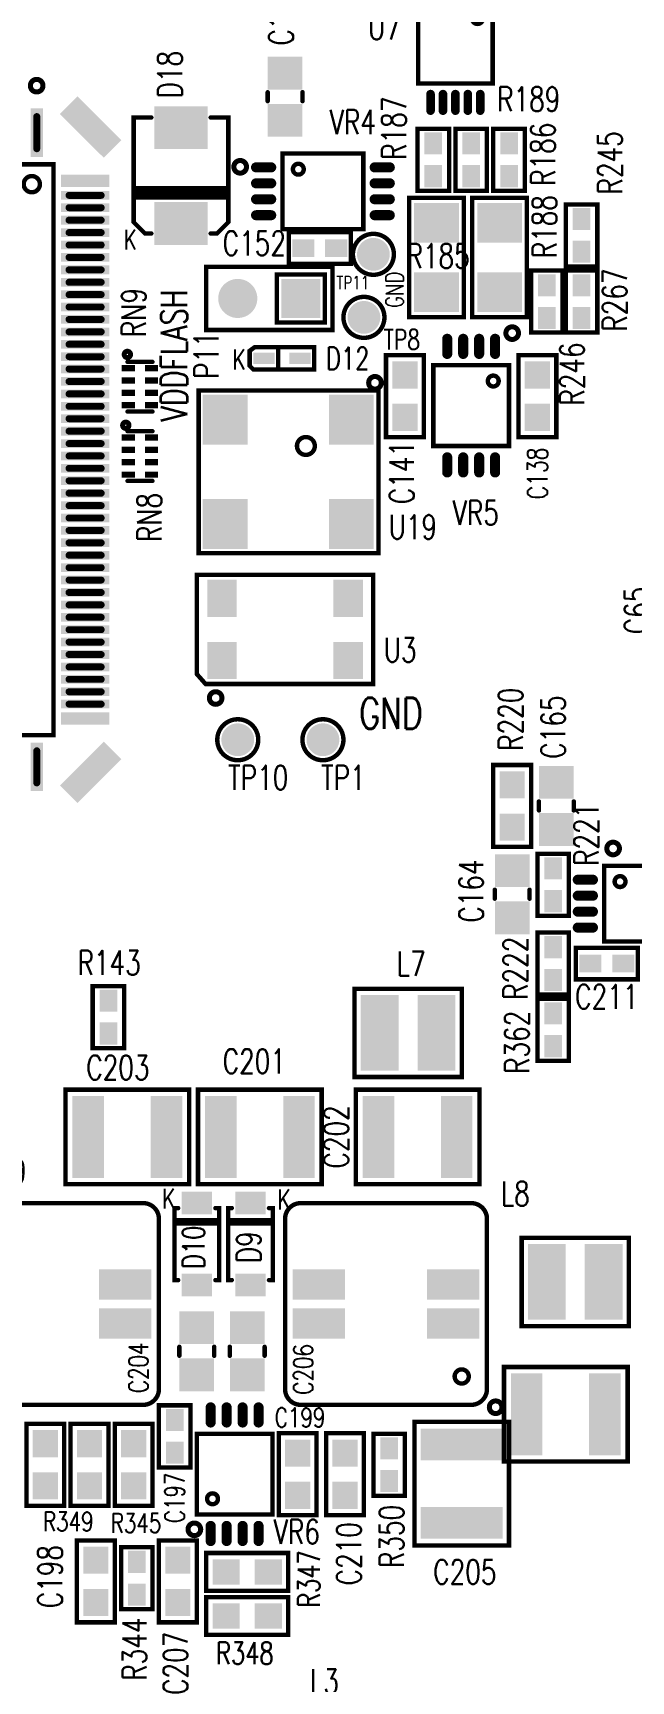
# Model space of a CAD drawing. Extents: x -3908 to 11948, y -2965 to 7442.
# Drawn here: x 2230 to 3178, y 1132 to 3746 of the extents above; entities that cross this region are included whole.
import ezdxf
from ezdxf.enums import TextEntityAlignment as Align

# ---------------------------------------------------------------- set-up
doc = ezdxf.new("R2010")
doc.units = 0
doc.header["$MEASUREMENT"] = 0
doc.layers.get('0').update_dxf_attribs({"linetype": 'CONTINUOUS'})
for name, color, linetype in [('2D_LINE_26', 7, 'CONTINUOUS'), ('PADS_TOP', 9, 'CONTINUOUS'), ('PADS_XR_27', 7, 'CONTINUOUS'), ('PART_NAME_01', 7, 'CONTINUOUS'), ('PART_TOP_2DLINE_00', 7, 'CONTINUOUS'), ('PART_TOP_2DLINE_01', 7, 'CONTINUOUS'), ('TEXT_26', 7, 'CONTINUOUS')]:
    doc.layers.add(name, color=color, linetype=linetype)
doc.styles.add('W4', font='simplex', dxfattribs={"width": 0.75})
doc.styles.add('W5', font='simplex', dxfattribs={"width": 0.75})
doc.styles.add('W7', font='simplex', dxfattribs={"width": 0.75})

# ---------------------------------------------------------------- blocks, each defined once
blk = doc.blocks.new('DRAWING_232')
at = {"layer": '2D_LINE_26', "const_width": 8}
blk.add_lwpolyline([(10, 0, 1), (-10, 0, 1)], format="xyb", close=True, dxfattribs=at)
blk = doc.blocks.new('DRAWING_235')
at = {"layer": '2D_LINE_26', "const_width": 8}
blk.add_lwpolyline([(10, 0, 1), (-10, 0, 1)], format="xyb", close=True, dxfattribs=at)
blk = doc.blocks.new('DRAWING_237')
at = {"layer": '2D_LINE_26', "const_width": 8}
blk.add_lwpolyline([(10, 0, 1), (-10, 0, 1)], format="xyb", close=True, dxfattribs=at)
blk = doc.blocks.new('DRAWING_244')
at = {"layer": '2D_LINE_26', "const_width": 8}
blk.add_lwpolyline([(10, 0, 1), (-10, 0, 1)], format="xyb", close=True, dxfattribs=at)
blk = doc.blocks.new('DRAWING_245')
at = {"layer": '2D_LINE_26', "const_width": 8}
blk.add_lwpolyline([(10, 0, 1), (-10, 0, 1)], format="xyb", close=True, dxfattribs=at)
blk = doc.blocks.new('DRAWING_424')
at = {"layer": '2D_LINE_26', "const_width": 8}
blk.add_lwpolyline([(-5, 0, 1), (5, 0, 1)], format="xyb", close=True, dxfattribs=at)
blk = doc.blocks.new('DRAWING_425')
at = {"layer": '2D_LINE_26', "const_width": 8}
blk.add_lwpolyline([(-5, 0, 1), (5, 0, 1)], format="xyb", close=True, dxfattribs=at)
blk = doc.blocks.new('DRAWING_464')
at = {"layer": '2D_LINE_26', "const_width": 8}
blk.add_lwpolyline([(10, 0, 1), (-10, 0, 1)], format="xyb", close=True, dxfattribs=at)
blk = doc.blocks.new('DRAWING_465')
at = {"layer": '2D_LINE_26', "const_width": 8}
blk.add_lwpolyline([(10, 0, 1), (-10, 0, 1)], format="xyb", close=True, dxfattribs=at)
blk = doc.blocks.new('DRAWING_528')
at = {"layer": '2D_LINE_26', "const_width": 8}
blk.add_lwpolyline([(10, 0, 1), (-10, 0, 1)], format="xyb", close=True, dxfattribs=at)
blk = doc.blocks.new('SMOOTH_7')
at = {"const_width": 3.5}
blk.add_lwpolyline([(-1.75, 0, 1), (1.75, 0, 1)], format="xyb", close=True, dxfattribs=at)
blk = doc.blocks.new('PART_BODY_TOP_320')
at = {"layer": 'PART_TOP_2DLINE_01', "const_width": 7}
for points in [[(-50, 50), (150, 50), (150, -50), (-50, -50)], [(-38, 38), (38, 38), (38, -38), (-38, -38)]]:
    blk.add_lwpolyline(points, close=True, dxfattribs=at)
at = {"layer": 'PART_TOP_2DLINE_01'}
for p in [(-50, 50), (150, 50), (-38, 38), (38, 38), (-50, -50), (-38, -38), (38, -38), (150, -50)]:
    blk.add_blockref('SMOOTH_7', p, dxfattribs=at)
blk = doc.blocks.new('PAD_26')
at = {"const_width": 62}
blk.add_lwpolyline([(-31, 0), (31, 0)], dxfattribs=at)
blk = doc.blocks.new('STK_TOP_43')
at = {"layer": 'PADS_TOP'}
blk.add_blockref('PAD_26', (0, 0), dxfattribs=at)
blk = doc.blocks.new('PAD_25')
at = {"const_width": 31}
blk.add_lwpolyline([(0, -15.5, 1), (0, 15.5, 1)], format="xyb", close=True, dxfattribs=at)
blk = doc.blocks.new('STK_TOP_42')
at = {"layer": 'PADS_TOP'}
blk.add_blockref('PAD_25', (0, 0), dxfattribs=at)
blk = doc.blocks.new('SYM_TOP_46')
for name, p in [('PART_BODY_TOP_320', (0, 0)), ('STK_TOP_43', (0, 0)), ('STK_TOP_42', (100, 0))]:
    blk.add_blockref(name, p)
blk = doc.blocks.new('PART_TOP_28')
blk.add_blockref('SYM_TOP_46', (0, 0))
at = {"layer": 'PART_NAME_01', "style": 'W5', "width": 0.75}
blk.add_text('P11', height=38.5, rotation=270, dxfattribs=at).set_placement((150, 90), align=Align.MIDDLE_CENTER)
blk = doc.blocks.new('PART_BODY_TOP_338')
at = {"layer": 'PART_TOP_2DLINE_00', "const_width": 7}
blk.add_lwpolyline([(-59.1, 64), (59.1, 64), (59.1, -64), (-59.1, -64)], close=True, dxfattribs=at)
blk.add_lwpolyline([(-43.6, -39, 1), (-26.4, -39, 1)], format="xyb", close=True, dxfattribs=at)
at = {"layer": 'PART_TOP_2DLINE_00'}
for p in [(-59.1, 64), (59.1, 64), (-59.1, -64), (59.1, -64)]:
    blk.add_blockref('SMOOTH_7', p, dxfattribs=at)
blk = doc.blocks.new('PAD_56')
at = {"const_width": 6.89}
blk.add_lwpolyline([(-13.1, -3.4), (13.1, -3.4, 1), (13.1, 3.4), (-13.1, 3.4, 1)], format="xyb", close=True, dxfattribs=at)
blk = doc.blocks.new('STK_TOP_88')
at = {"layer": 'PADS_TOP', "rotation": 90}
blk.add_blockref('PAD_56', (0, 0), dxfattribs=at)
at = {"layer": 'PADS_XR_27', "rotation": 90}
blk.add_blockref('PAD_56', (0, 0), dxfattribs=at)
blk = doc.blocks.new('SYM_TOP_64')
for name, p in [('STK_TOP_88', (-39.4, 94)), ('STK_TOP_88', (-19.7, 94)), ('STK_TOP_88', (0, 94)), ('STK_TOP_88', (19.7, 94)), ('STK_TOP_88', (39.4, 94)), ('PART_BODY_TOP_338', (0, 0)), ('STK_TOP_88', (-39.4, -94)), ('STK_TOP_88', (-19.7, -94)), ('STK_TOP_88', (0, -94)), ('STK_TOP_88', (19.7, -94)), ('STK_TOP_88', (39.4, -94))]:
    blk.add_blockref(name, p)
blk = doc.blocks.new('PART_TOP_51')
blk.add_blockref('SYM_TOP_64', (0, 0))
at = {"layer": 'PART_NAME_01', "style": 'W5', "width": 0.75}
blk.add_text('U7', height=38.5, rotation=180, dxfattribs=at).set_placement((112.5, -25), align=Align.MIDDLE_CENTER)
blk = doc.blocks.new('PART_BODY_TOP_342')
at = {"layer": 'PART_TOP_2DLINE_00', "const_width": 7}
blk.add_lwpolyline([(-60, 64), (60, 64), (60, -64), (-60, -64)], close=True, dxfattribs=at)
blk.add_lwpolyline([(-43.6, -39, 1), (-26.4, -39, 1)], format="xyb", close=True, dxfattribs=at)
at = {"layer": 'PART_TOP_2DLINE_00'}
for p in [(-60, 64), (60, 64), (-60, -64), (60, -64)]:
    blk.add_blockref('SMOOTH_7', p, dxfattribs=at)
blk = doc.blocks.new('PAD_62')
at = {"const_width": 8}
blk.add_lwpolyline([(-12, -4), (12, -4, 1), (12, 4), (-12, 4, 1)], format="xyb", close=True, dxfattribs=at)
blk = doc.blocks.new('STK_TOP_94')
at = {"layer": 'PADS_TOP', "rotation": 90}
blk.add_blockref('PAD_62', (0, 0), dxfattribs=at)
blk = doc.blocks.new('SYM_TOP_68')
for name, p in [('STK_TOP_94', (-37.95, 94)), ('STK_TOP_94', (-12.65, 94)), ('STK_TOP_94', (12.65, 94)), ('STK_TOP_94', (37.95, 94)), ('PART_BODY_TOP_342', (0, 0)), ('STK_TOP_94', (-37.95, -94)), ('STK_TOP_94', (-12.65, -94)), ('STK_TOP_94', (12.65, -94)), ('STK_TOP_94', (37.95, -94))]:
    blk.add_blockref(name, p)
blk = doc.blocks.new('PART_TOP_57')
blk.add_blockref('SYM_TOP_68', (0, 0))
at = {"layer": 'PART_NAME_01', "style": 'W5', "width": 0.75}
blk.add_text('VR5', height=38.5, rotation=180, dxfattribs=at).set_placement((-7.5, 170), align=Align.MIDDLE_CENTER)
blk = doc.blocks.new('PART_TOP_58')
blk.add_blockref('SYM_TOP_68', (0, 0))
at = {"layer": 'PART_NAME_01', "style": 'W5', "width": 0.75}
blk.add_text('VR4', height=38.5, rotation=90, dxfattribs=at).set_placement((-110, 47.5), align=Align.MIDDLE_CENTER)
blk = doc.blocks.new('PART_BODY_TOP_357')
at = {"layer": 'PART_TOP_2DLINE_01', "const_width": 7}
for points in [[(-200, 75), (-200, 200), (200, 200), (200, 75)], [(200, -75), (200, -200), (-200, -200), (-200, -75)]]:
    blk.add_lwpolyline(points, dxfattribs=at)
at = {"layer": 'PART_TOP_2DLINE_01'}
for p in [(-200, 200), (200, 200), (-200, 75), (200, 75), (-200, -75), (200, -75), (-200, -200), (200, -200)]:
    blk.add_blockref('SMOOTH_7', p, dxfattribs=at)
blk = doc.blocks.new('PAD_70')
at = {"const_width": 70}
blk.add_lwpolyline([(-70, 0), (70, 0)], dxfattribs=at)
blk = doc.blocks.new('STK_TOP_116')
at = {"layer": 'PADS_TOP', "rotation": 90}
blk.add_blockref('PAD_70', (0, 0), dxfattribs=at)
blk = doc.blocks.new('SYM_TOP_83')
for name, p in [('PART_BODY_TOP_357', (0, 0)), ('STK_TOP_116', (-185, 0)), ('STK_TOP_116', (185, 0))]:
    blk.add_blockref(name, p)
blk = doc.blocks.new('PART_TOP_69')
blk.add_blockref('SYM_TOP_83', (0, 0))
at = {"layer": 'PART_NAME_01', "style": 'W5', "width": 0.75}
blk.add_text('L3', height=38.5, dxfattribs=at).set_placement((177.5, 251.25), align=Align.MIDDLE_CENTER)
blk = doc.blocks.new('PART_BODY_TOP_378')
at = {"layer": 'PART_TOP_2DLINE_01', "const_width": 7}
blk.add_lwpolyline([(32.5, 0, 1), (-32.5, 0, 1)], format="xyb", close=True, dxfattribs=at)
blk = doc.blocks.new('PAD_42')
at = {"const_width": 26}
blk.add_lwpolyline([(0, -13, 1), (0, 13, 1)], format="xyb", close=True, dxfattribs=at)
blk = doc.blocks.new('STK_TOP_130')
at = {"layer": 'PADS_TOP'}
blk.add_blockref('PAD_42', (0, 0), dxfattribs=at)
blk = doc.blocks.new('SYM_TOP_104')
for name in ['PART_BODY_TOP_378', 'STK_TOP_130']:
    blk.add_blockref(name, (0, 0))
blk = doc.blocks.new('PART_TOP_85')
blk.add_blockref('SYM_TOP_104', (0, 0))
at = {"layer": 'PART_NAME_01', "style": 'W5', "width": 0.75}
blk.add_text('TP1', height=38.5, dxfattribs=at).set_placement((32.5, -60), align=Align.MIDDLE_CENTER)
blk = doc.blocks.new('PART_TOP_92')
blk.add_blockref('SYM_TOP_104', (0, 0))
at = {"layer": 'PART_NAME_01', "style": 'W5', "width": 0.75}
blk.add_text('TP8', height=31.5, dxfattribs=at).set_placement((60, -35), align=Align.MIDDLE_CENTER)
blk = doc.blocks.new('PART_TOP_94')
blk.add_blockref('SYM_TOP_104', (0, 0))
at = {"layer": 'PART_NAME_01', "style": 'W5', "width": 0.75}
blk.add_text('TP10', height=38.5, dxfattribs=at).set_placement((32.5, -60), align=Align.MIDDLE_CENTER)
blk = doc.blocks.new('PART_TOP_95')
blk.add_blockref('SYM_TOP_104', (0, 0))
at = {"layer": 'PART_NAME_01', "style": 'W4', "width": 0.75}
blk.add_text('TP11', height=21, dxfattribs=at).set_placement((-32.5, -45), align=Align.MIDDLE_CENTER)
blk = doc.blocks.new('PART_BODY_TOP_379')
at = {"layer": 'PART_TOP_2DLINE_00', "const_width": 7}
blk.add_lwpolyline([(-86.6, -139.8), (-86.6, 126), (-70.9, 139.8), (86.6, 139.8), (86.6, -139.8)], close=True, dxfattribs=at)
at = {"layer": 'PART_TOP_2DLINE_00'}
for p in [(-70.9, 139.8), (86.6, 139.8), (-86.6, 126), (-86.6, -139.8), (86.6, -139.8)]:
    blk.add_blockref('SMOOTH_7', p, dxfattribs=at)
blk = doc.blocks.new('PAD_81')
at = {"const_width": 47}
blk.add_lwpolyline([(-29.5, 0), (29.5, 0)], dxfattribs=at)
blk = doc.blocks.new('STK_TOP_131')
at = {"layer": 'PADS_TOP'}
blk.add_blockref('PAD_81', (0, 0), dxfattribs=at)
blk = doc.blocks.new('SYM_TOP_105')
for name, p in [('PART_BODY_TOP_379', (0, 0)), ('STK_TOP_131', (-49.2, 100)), ('STK_TOP_131', (49.2, 100)), ('STK_TOP_131', (-49.2, -100)), ('STK_TOP_131', (49.2, -100))]:
    blk.add_blockref(name, p)
blk = doc.blocks.new('PART_TOP_96')
blk.add_blockref('SYM_TOP_105', (0, 0))
at = {"layer": 'PART_NAME_01', "style": 'W5', "width": 0.75}
blk.add_text('U3', height=38.5, rotation=270, dxfattribs=at).set_placement((-32.5, -182.5), align=Align.MIDDLE_CENTER)
blk = doc.blocks.new('PART_BODY_TOP_380')
at = {"layer": 'PART_TOP_2DLINE_00', "const_width": 7}
blk.add_lwpolyline([(-31, 18, 1), (-51, 38, 1)], format="xyb", close=True, dxfattribs=at)
at = {"layer": 'PART_TOP_2DLINE_01', "const_width": 7}
blk.add_lwpolyline([(-129, 143), (129, 143), (129, -142), (-129, -142)], close=True, dxfattribs=at)
at = {"layer": 'PART_TOP_2DLINE_01'}
for p in [(-129, 143), (129, 143), (-129, -142), (129, -142)]:
    blk.add_blockref('SMOOTH_7', p, dxfattribs=at)
blk = doc.blocks.new('PAD_84')
at = {"const_width": 71}
blk.add_lwpolyline([(-39.5, 0), (39.5, 0)], dxfattribs=at)
blk = doc.blocks.new('STK_TOP_133')
at = {"layer": 'PADS_TOP'}
blk.add_blockref('PAD_84', (0, 0), dxfattribs=at)
blk = doc.blocks.new('STK_TOP_132')
at = {"layer": 'PADS_TOP'}
blk.add_blockref('PAD_84', (0, 0), dxfattribs=at)
blk = doc.blocks.new('SYM_TOP_106')
for name, p in [('STK_TOP_133', (-82.7, 100)), ('PART_BODY_TOP_380', (0, 0)), ('STK_TOP_132', (82.7, 100)), ('STK_TOP_132', (-82.7, -100)), ('STK_TOP_132', (82.7, -100))]:
    blk.add_blockref(name, p)
blk = doc.blocks.new('PART_TOP_97')
blk.add_blockref('SYM_TOP_106', (0, 0))
at = {"layer": 'PART_NAME_01', "style": 'W5', "width": 0.75}
blk.add_text('U19', height=38.5, rotation=90, dxfattribs=at).set_placement((87.5, 197.5), align=Align.MIDDLE_CENTER)
blk = doc.blocks.new('PART_TOP_114')
blk.add_blockref('SYM_TOP_68', (0, 0))
at = {"layer": 'PART_NAME_01', "style": 'W5', "width": 0.75}
blk.add_text('U31', height=38.5, rotation=180, dxfattribs=at).set_placement((117.5, 25), align=Align.MIDDLE_CENTER)
blk = doc.blocks.new('PART_BODY_TOP_405')
at = {"layer": 'PART_TOP_2DLINE_01', "const_width": 7}
blk.add_lwpolyline([(-49.2, 25), (49.2, 25), (49.2, -25), (-49.2, -25)], close=True, dxfattribs=at)
at = {"layer": 'PART_TOP_2DLINE_01'}
for p in [(-49.2, 25), (49.2, 25), (-49.2, -25), (49.2, -25)]:
    blk.add_blockref('SMOOTH_7', p, dxfattribs=at)
blk = doc.blocks.new('PAD_101')
at = {"const_width": 28}
blk.add_lwpolyline([(-17.5, 0), (17.5, 0)], dxfattribs=at)
blk = doc.blocks.new('STK_TOP_168')
at = {"layer": 'PADS_TOP'}
blk.add_blockref('PAD_101', (0, 0), dxfattribs=at)
at = {"layer": 'PADS_XR_27'}
blk.add_blockref('PAD_101', (0, 0), dxfattribs=at)
blk = doc.blocks.new('SYM_TOP_131')
for name, p in [('PART_BODY_TOP_405', (0, 0)), ('STK_TOP_168', (-26, 0)), ('STK_TOP_168', (26, 0))]:
    blk.add_blockref(name, p)
blk = doc.blocks.new('PART_TOP_177')
blk.add_blockref('SYM_TOP_131', (0, 0))
at = {"layer": 'PART_NAME_01', "style": 'W5', "width": 0.75}
blk.add_text('C65', height=38.5, rotation=180, dxfattribs=at).set_placement((-5, -62.5), align=Align.MIDDLE_CENTER)
blk = doc.blocks.new('PART_TOP_198')
blk.add_blockref('SYM_TOP_131', (0, 0))
at = {"layer": 'PART_NAME_01', "style": 'W5', "width": 0.75}
blk.add_text('C152', height=38.5, dxfattribs=at).set_placement((-103.75, 7.5), align=Align.MIDDLE_CENTER)
blk = doc.blocks.new('PART_TOP_245')
blk.add_blockref('SYM_TOP_131', (0, 0))
at = {"layer": 'PART_NAME_01', "style": 'W5', "width": 0.75}
blk.add_text('R143', height=38.5, rotation=270, dxfattribs=at).set_placement((86.2, -1.2), align=Align.MIDDLE_CENTER)
blk = doc.blocks.new('PART_TOP_264')
blk.add_blockref('SYM_TOP_131', (0, 0))
at = {"layer": 'PART_NAME_01', "style": 'W5', "width": 0.75}
blk.add_text('R186', height=38.5, dxfattribs=at).set_placement((8.75, -53.75), align=Align.MIDDLE_CENTER)
blk = doc.blocks.new('PART_TOP_265')
blk.add_blockref('SYM_TOP_131', (0, 0))
at = {"layer": 'PART_NAME_01', "style": 'W5', "width": 0.75}
blk.add_text('R187', height=38.5, dxfattribs=at).set_placement((50, 62.5), align=Align.MIDDLE_CENTER)
blk = doc.blocks.new('PART_TOP_266')
blk.add_blockref('SYM_TOP_131', (0, 0))
at = {"layer": 'PART_NAME_01', "style": 'W5', "width": 0.75}
blk.add_text('R189', height=38.5, rotation=90, dxfattribs=at).set_placement((-96.2, 91.2), align=Align.MIDDLE_CENTER)
blk = doc.blocks.new('PART_TOP_280')
blk.add_blockref('SYM_TOP_131', (0, 0))
at = {"layer": 'PART_NAME_01', "style": 'W5', "width": 0.75}
blk.add_text('R221', height=38.5, dxfattribs=at).set_placement((80, -52.5), align=Align.MIDDLE_CENTER)
blk = doc.blocks.new('PART_TOP_281')
blk.add_blockref('SYM_TOP_131', (0, 0))
at = {"layer": 'PART_NAME_01', "style": 'W5', "width": 0.75}
blk.add_text('R222', height=38.5, dxfattribs=at).set_placement((-7.5, 60), align=Align.MIDDLE_CENTER)
blk = doc.blocks.new('PART_TOP_314')
blk.add_blockref('SYM_TOP_131', (0, 0))
at = {"layer": 'PART_NAME_01', "style": 'W5', "width": 0.75}
blk.add_text('R245', height=38.5, dxfattribs=at).set_placement((115, -45), align=Align.MIDDLE_CENTER)
blk = doc.blocks.new('PART_TOP_315')
blk.add_blockref('SYM_TOP_131', (0, 0))
at = {"layer": 'PART_NAME_01', "style": 'W5', "width": 0.75}
blk.add_text('R246', height=38.5, rotation=180, dxfattribs=at).set_placement((115, 40), align=Align.MIDDLE_CENTER)
blk = doc.blocks.new('PART_TOP_323')
blk.add_blockref('SYM_TOP_131', (0, 0))
at = {"layer": 'PART_NAME_01', "style": 'W5', "width": 0.75}
blk.add_text('R267', height=38.5, rotation=180, dxfattribs=at).set_placement((-2.5, 52.5), align=Align.MIDDLE_CENTER)
blk = doc.blocks.new('PART_TOP_333')
blk.add_blockref('SYM_TOP_131', (0, 0))
at = {"layer": 'PART_NAME_01', "style": 'W5', "width": 0.75}
blk.add_text('C197', height=30.8, dxfattribs=at).set_placement((-97.5, 0), align=Align.MIDDLE_CENTER)
blk = doc.blocks.new('PART_BODY_TOP_304')
at = {"layer": 'PART_TOP_2DLINE_01', "const_width": 7}
blk.add_lwpolyline([(-98, 75), (98, 75), (98, -75), (-98, -75)], close=True, dxfattribs=at)
at = {"layer": 'PART_TOP_2DLINE_01'}
for p in [(-98, 75), (98, 75), (-98, -75), (98, -75)]:
    blk.add_blockref('SMOOTH_7', p, dxfattribs=at)
blk = doc.blocks.new('PAD_18')
at = {"const_width": 50}
blk.add_lwpolyline([(-65, 0), (65, 0)], dxfattribs=at)
blk = doc.blocks.new('STK_TOP_49')
at = {"layer": 'PADS_TOP', "rotation": 90}
blk.add_blockref('PAD_18', (0, 0), dxfattribs=at)
blk = doc.blocks.new('SYM_TOP_30')
for name, p in [('PART_BODY_TOP_304', (0, 0)), ('STK_TOP_49', (-62, 0)), ('STK_TOP_49', (62, 0))]:
    blk.add_blockref(name, p)
blk = doc.blocks.new('PART_TOP_334')
blk.add_blockref('SYM_TOP_30', (0, 0))
at = {"layer": 'PART_NAME_01', "style": 'W5', "width": 0.75}
blk.add_text('C200', height=38.5, rotation=180, dxfattribs=at).set_placement((-175, -82.5), align=Align.MIDDLE_CENTER)
blk = doc.blocks.new('PART_TOP_335')
blk.add_blockref('SYM_TOP_30', (0, 0))
at = {"layer": 'PART_NAME_01', "style": 'W5', "width": 0.75}
blk.add_text('C201', height=38.5, rotation=180, dxfattribs=at).set_placement((8.75, -120), align=Align.MIDDLE_CENTER)
blk = doc.blocks.new('PART_TOP_336')
blk.add_blockref('SYM_TOP_30', (0, 0))
at = {"layer": 'PART_NAME_01', "style": 'W5', "width": 0.75}
blk.add_text('C202', height=38.5, rotation=270, dxfattribs=at).set_placement((128.75, 0), align=Align.MIDDLE_CENTER)
blk = doc.blocks.new('PART_TOP_337')
blk.add_blockref('SYM_TOP_30', (0, 0))
at = {"layer": 'PART_NAME_01', "style": 'W5', "width": 0.75}
blk.add_text('C203', height=38.5, rotation=180, dxfattribs=at).set_placement((15, -110), align=Align.MIDDLE_CENTER)
blk = doc.blocks.new('PART_BODY_TOP_331')
at = {"layer": 'PART_TOP_2DLINE_01', "const_width": 7}
for points in [[(57.1, 29.5), (57.1, 35.4), (-57.1, 35.4), (-57.1, 29.5)], [(-37.8, 35), (-37.8, -35), (-32.8, -35), (-32.8, 35)], [(-57.1, -29.5), (-57.1, -35.4), (57.1, -35.4), (57.1, -29.5)]]:
    blk.add_lwpolyline(points, dxfattribs=at)
at = {"layer": 'PART_TOP_2DLINE_01'}
for p in [(-57.1, 35.4), (-57.1, 29.5), (-37.8, 35), (-32.8, 35), (57.1, 35.4), (57.1, 29.5), (-57.1, -29.5), (57.1, -29.5), (-57.1, -35.4), (-37.8, -35), (-32.8, -35), (57.1, -35.4)]:
    blk.add_blockref('SMOOTH_7', p, dxfattribs=at)
blk = doc.blocks.new('PAD_53')
at = {"const_width": 36}
blk.add_lwpolyline([(-24, 0), (24, 0)], dxfattribs=at)
blk = doc.blocks.new('STK_TOP_80')
at = {"layer": 'PADS_TOP', "rotation": 90}
blk.add_blockref('PAD_53', (0, 0), dxfattribs=at)
blk = doc.blocks.new('SYM_TOP_57')
for name, p in [('STK_TOP_80', (-65, 0)), ('PART_BODY_TOP_331', (0, 0)), ('STK_TOP_80', (65, 0))]:
    blk.add_blockref(name, p)
blk = doc.blocks.new('PART_TOP_338')
blk.add_blockref('SYM_TOP_57', (0, 0))
at = {"layer": 'PART_NAME_01', "style": 'W5', "width": 0.75}
blk.add_text('D10', height=35, rotation=180, dxfattribs=at).set_placement((5, -5), align=Align.MIDDLE_CENTER)
blk = doc.blocks.new('PART_TOP_339')
blk.add_blockref('SYM_TOP_57', (0, 0))
at = {"layer": 'PART_NAME_01', "style": 'W5', "width": 0.75}
blk.add_text('D9', height=38.5, rotation=180, dxfattribs=at).set_placement((5, -2.5), align=Align.MIDDLE_CENTER)
blk = doc.blocks.new('PART_BODY_TOP_429')
at = {"layer": 'PART_TOP_2DLINE_01', "const_width": 7}
for points in [[(-160, 135, -0.414214), (-135, 160), (135, 160, -0.414214), (160, 135), (160, -135, -0.414214), (135, -160), (-135, -160, -0.414214), (-160, -135)], [(-126.2, -120, 1), (-103.8, -120, 1)]]:
    blk.add_lwpolyline(points, format="xyb", close=True, dxfattribs=at)
at = {"layer": 'PART_TOP_2DLINE_01'}
for p in [(-135, 160), (-160, 135)]:
    blk.add_blockref('SMOOTH_7', p, dxfattribs=at)
blk = doc.blocks.new('PAD_102')
at = {"const_width": 48}
blk.add_lwpolyline([(-41.5, 0), (41.5, 0)], dxfattribs=at)
blk = doc.blocks.new('STK_TOP_180')
at = {"layer": 'PADS_TOP', "rotation": 90}
blk.add_blockref('PAD_102', (0, 0), dxfattribs=at)
blk = doc.blocks.new('SYM_TOP_135')
for name, p in [('PART_BODY_TOP_429', (0, 0)), ('STK_TOP_180', (-31, 106.5)), ('STK_TOP_180', (31, 106.5)), ('STK_TOP_180', (-31, -106.5)), ('STK_TOP_180', (31, -106.5))]:
    blk.add_blockref(name, p)
blk = doc.blocks.new('PART_TOP_340')
blk.add_blockref('SYM_TOP_135', (0, 0))
at = {"layer": 'PART_NAME_01', "style": 'W5', "width": 0.75}
blk.add_text('L8', height=38.5, rotation=270, dxfattribs=at).set_placement((175, -205), align=Align.MIDDLE_CENTER)
blk = doc.blocks.new('PART_TOP_341')
blk.add_blockref('SYM_TOP_135', (0, 0))
at = {"layer": 'PART_NAME_01', "style": 'W5', "width": 0.75}
blk.add_text('L9', height=38.5, rotation=90, dxfattribs=at).set_placement((-210, -72.5), align=Align.MIDDLE_CENTER)
blk = doc.blocks.new('PART_TOP_342')
blk.add_blockref('SYM_TOP_131', (0, 0))
at = {"layer": 'PART_NAME_01', "style": 'W5', "width": 0.75}
blk.add_text('R344', height=38.5, rotation=180, dxfattribs=at).set_placement((112.5, -3.7), align=Align.MIDDLE_CENTER)
blk = doc.blocks.new('PART_TOP_343')
blk.add_blockref('SYM_TOP_131', (0, 0))
at = {"layer": 'PART_NAME_01', "style": 'W5', "width": 0.75}
blk.add_text('R350', height=38.5, rotation=180, dxfattribs=at).set_placement((113.75, 3.75), align=Align.MIDDLE_CENTER)
blk = doc.blocks.new('PART_TOP_344')
blk.add_blockref('SYM_TOP_68', (0, 0))
at = {"layer": 'PART_NAME_01', "style": 'W5', "width": 0.75}
blk.add_text('VR6', height=38.5, dxfattribs=at).set_placement((98.75, -91.25), align=Align.MIDDLE_CENTER)
blk = doc.blocks.new('PART_TOP_345')
blk.add_blockref('SYM_TOP_30', (0, 0))
at = {"layer": 'PART_NAME_01', "style": 'W5', "width": 0.75}
blk.add_text('C205', height=38.5, rotation=90, dxfattribs=at).set_placement((140, 5), align=Align.MIDDLE_CENTER)
blk = doc.blocks.new('PART_BODY_TOP_408')
at = {"layer": 'PART_TOP_2DLINE_01', "const_width": 7}
for points in [[(-39.4, 19.7), (-39.4, -19.7)], [(39.4, 19.7), (39.4, -19.7)]]:
    blk.add_lwpolyline(points, dxfattribs=at)
at = {"layer": 'PART_TOP_2DLINE_01'}
for p in [(-39.4, 19.7), (39.4, 19.7), (-39.4, -19.7), (39.4, -19.7)]:
    blk.add_blockref('SMOOTH_7', p, dxfattribs=at)
blk = doc.blocks.new('PAD_104')
at = {"const_width": 10}
blk.add_lwpolyline([(-10.5, 0), (10.5, 0)], dxfattribs=at)
blk = doc.blocks.new('STK_TOP_172')
at = {"layer": 'PADS_TOP', "rotation": 90}
blk.add_blockref('PAD_104', (0, 0), dxfattribs=at)
blk = doc.blocks.new('SYM_TOP_134')
for name, p in [('STK_TOP_172', (-29.5, 18.3)), ('STK_TOP_172', (-9.8, 18.3)), ('STK_TOP_172', (9.8, 18.3)), ('STK_TOP_172', (29.5, 18.3)), ('PART_BODY_TOP_408', (0, 0)), ('STK_TOP_172', (-29.5, -18.3)), ('STK_TOP_172', (-9.8, -18.3)), ('STK_TOP_172', (9.8, -18.3)), ('STK_TOP_172', (29.5, -18.3))]:
    blk.add_blockref(name, p)
blk = doc.blocks.new('PART_TOP_365')
blk.add_blockref('SYM_TOP_134', (0, 0))
at = {"layer": 'PART_NAME_01', "style": 'W5', "width": 0.75}
blk.add_text('RN8', height=38.5, rotation=180, dxfattribs=at).set_placement((97.5, 15), align=Align.MIDDLE_CENTER)
blk = doc.blocks.new('PART_TOP_366')
blk.add_blockref('SYM_TOP_134', (0, 0))
at = {"layer": 'PART_NAME_01', "style": 'W5', "width": 0.75}
blk.add_text('RN9', height=38.5, rotation=180, dxfattribs=at).set_placement((-117.5, -10), align=Align.MIDDLE_CENTER)
blk = doc.blocks.new('PART_BODY_TOP_363')
at = {"layer": 'PART_TOP_2DLINE_00', "const_width": 7}
blk.add_lwpolyline([(-70, -85), (70, -85), (70, 85), (-70, 85)], close=True, dxfattribs=at)
at = {"layer": 'PART_TOP_2DLINE_00'}
for p in [(-70, 85), (70, 85), (-70, -85), (70, -85)]:
    blk.add_blockref('SMOOTH_7', p, dxfattribs=at)
blk = doc.blocks.new('PAD_74')
at = {"const_width": 60}
blk.add_lwpolyline([(-60, 0), (60, 0)], dxfattribs=at)
blk = doc.blocks.new('STK_TOP_122')
at = {"layer": 'PADS_TOP'}
blk.add_blockref('PAD_74', (0, 0), dxfattribs=at)
blk = doc.blocks.new('SYM_TOP_89')
for name, p in [('PART_BODY_TOP_363', (0, 0)), ('STK_TOP_122', (0, 45)), ('STK_TOP_122', (0, -45))]:
    blk.add_blockref(name, p)
blk = doc.blocks.new('PART_TOP_367')
blk.add_blockref('SYM_TOP_89', (0, 0))
at = {"layer": 'PART_NAME_01', "style": 'W5', "width": 0.75}
blk.add_text('L6', height=38.5, rotation=270, dxfattribs=at).set_placement((0, -155), align=Align.MIDDLE_CENTER)
blk = doc.blocks.new('PART_TOP_368')
blk.add_blockref('SYM_TOP_89', (0, 0))
at = {"layer": 'PART_NAME_01', "style": 'W5', "width": 0.75}
blk.add_text('L7', height=38.5, rotation=270, dxfattribs=at).set_placement((110, -5), align=Align.MIDDLE_CENTER)
blk = doc.blocks.new('PART_BODY_TOP_436')
at = {"layer": 'PART_TOP_2DLINE_01', "const_width": 7}
blk.add_lwpolyline([(-65, 30), (65, 30), (65, -30), (-65, -30)], close=True, dxfattribs=at)
at = {"layer": 'PART_TOP_2DLINE_01'}
for p in [(-65, 30), (65, 30), (-65, -30), (65, -30)]:
    blk.add_blockref('SMOOTH_7', p, dxfattribs=at)
blk = doc.blocks.new('PAD_106')
at = {"const_width": 40}
blk.add_lwpolyline([(-21.5, 0), (21.5, 0)], dxfattribs=at)
blk = doc.blocks.new('STK_TOP_53')
at = {"layer": 'PADS_TOP'}
blk.add_blockref('PAD_106', (0, 0), dxfattribs=at)
blk = doc.blocks.new('SYM_TOP_142')
for name, p in [('PART_BODY_TOP_436', (0, 0)), ('STK_TOP_53', (-33.5, 0)), ('STK_TOP_53', (33.5, 0))]:
    blk.add_blockref(name, p)
blk = doc.blocks.new('PART_TOP_391')
blk.add_blockref('SYM_TOP_142', (0, 0))
at = {"layer": 'PART_NAME_01', "style": 'W5', "width": 0.75}
blk.add_text('C198', height=38.5, dxfattribs=at).set_placement((7.5, 72.5), align=Align.MIDDLE_CENTER)
blk = doc.blocks.new('PART_TOP_396')
blk.add_blockref('SYM_TOP_142', (0, 0))
at = {"layer": 'PART_NAME_01', "style": 'W5', "width": 0.75}
blk.add_text('C138', height=31.5, rotation=180, dxfattribs=at).set_placement((122.5, 0), align=Align.MIDDLE_CENTER)
blk = doc.blocks.new('PART_TOP_397')
blk.add_blockref('SYM_TOP_142', (0, 0))
at = {"layer": 'PART_NAME_01', "style": 'W5', "width": 0.75}
blk.add_text('C141', height=38.5, rotation=180, dxfattribs=at).set_placement((121.2, -5), align=Align.MIDDLE_CENTER)
blk = doc.blocks.new('PART_BODY_TOP_437')
at = {"layer": 'PART_TOP_2DLINE_01', "const_width": 7}
for points in [[(-7.1, 27.6), (7.1, 27.6)], [(-7.1, -27.6), (7.1, -27.6)]]:
    blk.add_lwpolyline(points, dxfattribs=at)
at = {"layer": 'PART_TOP_2DLINE_01'}
for p in [(-7.1, 27.6), (7.1, 27.6), (-7.1, -27.6), (7.1, -27.6)]:
    blk.add_blockref('SMOOTH_7', p, dxfattribs=at)
blk = doc.blocks.new('PAD_110')
at = {"const_width": 52}
blk.add_lwpolyline([(-27.5, 0), (27.5, 0)], dxfattribs=at)
blk = doc.blocks.new('STK_TOP_48')
at = {"layer": 'PADS_TOP', "rotation": 90}
blk.add_blockref('PAD_110', (0, 0), dxfattribs=at)
blk = doc.blocks.new('SYM_TOP_143')
for name, p in [('STK_TOP_48', (-37.4, 0)), ('STK_TOP_48', (37.4, 0)), ('PART_BODY_TOP_437', (0, 0))]:
    blk.add_blockref(name, p)
blk = doc.blocks.new('PART_TOP_423')
blk.add_blockref('SYM_TOP_143', (0, 0))
at = {"layer": 'PART_NAME_01', "style": 'W5', "width": 0.75}
blk.add_text('C150', height=38.5, dxfattribs=at).set_placement((131.25, 6.25), align=Align.MIDDLE_CENTER)
blk = doc.blocks.new('PART_BODY_TOP_434')
at = {"layer": 'PART_TOP_2DLINE_01', "const_width": 7}
blk.add_lwpolyline([(-94.5, 43.3), (94.5, 43.3), (94.5, -43.3), (-94.5, -43.3)], close=True, dxfattribs=at)
at = {"layer": 'PART_TOP_2DLINE_01'}
for p in [(-94.5, 43.3), (94.5, 43.3), (-94.5, -43.3), (94.5, -43.3)]:
    blk.add_blockref('SMOOTH_7', p, dxfattribs=at)
blk = doc.blocks.new('PAD_108')
at = {"const_width": 63}
blk.add_lwpolyline([(-35.5, 0), (35.5, 0)], dxfattribs=at)
blk = doc.blocks.new('STK_TOP_47')
at = {"layer": 'PADS_TOP', "rotation": 90}
blk.add_blockref('PAD_108', (0, 0), dxfattribs=at)
blk = doc.blocks.new('SYM_TOP_140')
for name, p in [('STK_TOP_47', (-55.1, 0)), ('STK_TOP_47', (55.1, 0)), ('PART_BODY_TOP_434', (0, 0))]:
    blk.add_blockref(name, p)
blk = doc.blocks.new('PART_TOP_467')
blk.add_blockref('SYM_TOP_140', (0, 0))
at = {"layer": 'PART_NAME_01', "style": 'W5', "width": 0.75}
blk.add_text('R185', height=38.5, rotation=90, dxfattribs=at).set_placement((-2.5, 2.5), align=Align.MIDDLE_CENTER)
blk = doc.blocks.new('PART_TOP_468')
blk.add_blockref('SYM_TOP_140', (0, 0))
at = {"layer": 'PART_NAME_01', "style": 'W5', "width": 0.75}
blk.add_text('R188', height=38.5, rotation=180, dxfattribs=at).set_placement((-48.8, 71.2), align=Align.MIDDLE_CENTER)
blk = doc.blocks.new('PART_TOP_484')
blk.add_blockref('SYM_TOP_143', (0, 0))
at = {"layer": 'PART_NAME_01', "style": 'W5', "width": 0.75}
blk.add_text('C164', height=38.5, dxfattribs=at).set_placement((5, 65), align=Align.MIDDLE_CENTER)
blk = doc.blocks.new('PART_TOP_485')
blk.add_blockref('SYM_TOP_143', (0, 0))
at = {"layer": 'PART_NAME_01', "style": 'W5', "width": 0.75}
blk.add_text('C165', height=38.5, rotation=180, dxfattribs=at).set_placement((-125, -5), align=Align.MIDDLE_CENTER)
blk = doc.blocks.new('PART_TOP_504')
blk.add_blockref('SYM_TOP_142', (0, 0))
at = {"layer": 'PART_NAME_01', "style": 'W5', "width": 0.75}
blk.add_text('R220', height=38.5, dxfattribs=at).set_placement((137.5, 2.5), align=Align.MIDDLE_CENTER)
blk = doc.blocks.new('PART_TOP_513')
blk.add_blockref('SYM_TOP_142', (0, 0))
at = {"layer": 'PART_NAME_01', "style": 'W5', "width": 0.75}
blk.add_text('C199', height=30.8, rotation=90, dxfattribs=at).set_placement((-90, 3.7), align=Align.MIDDLE_CENTER)
blk = doc.blocks.new('PART_TOP_514')
blk.add_blockref('SYM_TOP_142', (0, 0))
at = {"layer": 'PART_NAME_01', "style": 'W5', "width": 0.75}
blk.add_text('C207', height=38.5, dxfattribs=at).set_placement((-130, 3.7), align=Align.MIDDLE_CENTER)
blk = doc.blocks.new('PART_TOP_517')
blk.add_blockref('SYM_TOP_142', (0, 0))
at = {"layer": 'PART_NAME_01', "style": 'W5', "width": 0.75}
blk.add_text('C210', height=38.5, rotation=180, dxfattribs=at).set_placement((126.25, 6.25), align=Align.MIDDLE_CENTER)
blk = doc.blocks.new('PART_TOP_518')
blk.add_blockref('SYM_TOP_143', (0, 0))
at = {"layer": 'PART_NAME_01', "style": 'W5', "width": 0.75}
blk.add_text('C204', height=30.8, dxfattribs=at).set_placement((-26.25, 92.5), align=Align.MIDDLE_CENTER)
blk = doc.blocks.new('PART_TOP_519')
blk.add_blockref('SYM_TOP_143', (0, 0))
at = {"layer": 'PART_NAME_01', "style": 'W5', "width": 0.75}
blk.add_text('C206', height=30.8, dxfattribs=at).set_placement((-28.7, -88.8), align=Align.MIDDLE_CENTER)
blk = doc.blocks.new('PART_TOP_520')
blk.add_blockref('SYM_TOP_142', (0, 0))
at = {"layer": 'PART_NAME_01', "style": 'W5', "width": 0.75}
blk.add_text('R345', height=30.8, rotation=270, dxfattribs=at).set_placement((-92.5, -3.75), align=Align.MIDDLE_CENTER)
blk = doc.blocks.new('PART_TOP_521')
blk.add_blockref('SYM_TOP_142', (0, 0))
at = {"layer": 'PART_NAME_01', "style": 'W5', "width": 0.75}
blk.add_text('R346', height=38.5, rotation=180, dxfattribs=at).set_placement((-5, -71.2), align=Align.MIDDLE_CENTER)
blk = doc.blocks.new('PART_TOP_522')
blk.add_blockref('SYM_TOP_142', (0, 0))
at = {"layer": 'PART_NAME_01', "style": 'W5', "width": 0.75}
blk.add_text('R347', height=35, rotation=90, dxfattribs=at).set_placement((97.5, -11.25), align=Align.MIDDLE_CENTER)
blk = doc.blocks.new('PART_TOP_523')
blk.add_blockref('SYM_TOP_142', (0, 0))
at = {"layer": 'PART_NAME_01', "style": 'W5', "width": 0.75}
blk.add_text('R348', height=35, rotation=180, dxfattribs=at).set_placement((3.7, 58.8), align=Align.MIDDLE_CENTER)
blk = doc.blocks.new('PART_TOP_524')
blk.add_blockref('SYM_TOP_142', (0, 0))
at = {"layer": 'PART_NAME_01', "style": 'W5', "width": 0.75}
blk.add_text('R349', height=30.8, rotation=90, dxfattribs=at).set_placement((90, -33.7), align=Align.MIDDLE_CENTER)
blk = doc.blocks.new('PART_TOP_538')
blk.add_blockref('SYM_TOP_131', (0, 0))
at = {"layer": 'PART_NAME_01', "style": 'W5', "width": 0.75}
blk.add_text('C211', height=38.5, dxfattribs=at).set_placement((0, -52.5), align=Align.MIDDLE_CENTER)
blk = doc.blocks.new('PART_TOP_554')
blk.add_blockref('SYM_TOP_131', (0, 0))
at = {"layer": 'PART_NAME_01', "style": 'W5', "width": 0.75}
blk.add_text('R362', height=38.5, rotation=180, dxfattribs=at).set_placement((20, -57.5), align=Align.MIDDLE_CENTER)
blk = doc.blocks.new('PART_BODY_TOP_507')
at = {"layer": 'PART_TOP_2DLINE_00', "const_width": 7}
blk.add_lwpolyline([(-434.1, 418.5, 1), (-408.4, 418.5, 1)], format="xyb", close=True, dxfattribs=at)
at = {"layer": 'PART_TOP_2DLINE_01', "const_width": 7}
blk.add_lwpolyline([(-452.8, 452.8), (452.8, 452.8), (452.8, -452.8), (-452.8, -452.8)], close=True, dxfattribs=at)
at = {"layer": 'PART_TOP_2DLINE_01'}
for p in [(-452.8, 452.8), (452.8, 452.8), (-452.8, -452.8), (452.8, -452.8)]:
    blk.add_blockref('SMOOTH_7', p, dxfattribs=at)
blk = doc.blocks.new('PAD_115')
at = {"const_width": 5.5}
blk.add_lwpolyline([(-25.5, -2.75), (25.5, -2.75, 1), (25.5, 2.75), (-25.5, 2.75, 1)], format="xyb", close=True, dxfattribs=at)
blk = doc.blocks.new('PAD_116')
at = {"const_width": 19.7}
blk.add_lwpolyline([(-38.4, 0), (38.4, 0)], dxfattribs=at)
blk = doc.blocks.new('STK_TOP_232')
at = {"layer": 'PADS_TOP'}
blk.add_blockref('PAD_116', (0, 0), dxfattribs=at)
at = {"layer": 'PADS_XR_27'}
blk.add_blockref('PAD_115', (0, 0), dxfattribs=at)
blk = doc.blocks.new('STK_TOP_233')
at = {"layer": 'PADS_TOP', "rotation": 90}
blk.add_blockref('PAD_116', (0, 0), dxfattribs=at)
blk = doc.blocks.new('PAD_117')
at = {"const_width": 13.8}
blk.add_lwpolyline([(-38.4, 0), (38.4, 0)], dxfattribs=at)
blk = doc.blocks.new('STK_TOP_234')
at = {"layer": 'PADS_TOP', "rotation": 90}
blk.add_blockref('PAD_117', (0, 0), dxfattribs=at)
at = {"layer": 'PADS_XR_27', "rotation": 90}
blk.add_blockref('PAD_115', (0, 0), dxfattribs=at)
blk = doc.blocks.new('PAD_121')
at = {"const_width": 39.4}
blk.add_lwpolyline([(-49.2, 0), (49.2, 0)], dxfattribs=at)
blk = doc.blocks.new('STK_TOP_166')
at = {"layer": 'PADS_TOP', "rotation": 45}
blk.add_blockref('PAD_121', (0, 0), dxfattribs=at)
blk = doc.blocks.new('STK_TOP_167')
at = {"layer": 'PADS_TOP', "rotation": 135}
blk.add_blockref('PAD_121', (0, 0), dxfattribs=at)
blk = doc.blocks.new('SYM_TOP_147')
for name, p in [('STK_TOP_166', (-511.8, 511.8)), ('STK_TOP_233', (-426.4, 503)), ('STK_TOP_233', (426.4, 503)), ('STK_TOP_167', (511.8, 511.8)), ('STK_TOP_234', (-403.5, 503)), ('STK_TOP_234', (-383.9, 503)), ('STK_TOP_234', (-364.2, 503)), ('STK_TOP_234', (-344.5, 503)), ('STK_TOP_234', (-324.8, 503)), ('STK_TOP_234', (-305.1, 503)), ('STK_TOP_234', (-285.4, 503)), ('STK_TOP_234', (-265.7, 503)), ('STK_TOP_234', (-246.1, 503)), ('STK_TOP_234', (-226.4, 503)), ('STK_TOP_234', (-206.7, 503)), ('STK_TOP_234', (-187, 503)), ('STK_TOP_234', (-167.3, 503)), ('STK_TOP_234', (-147.6, 503)), ('STK_TOP_234', (-128, 503)), ('STK_TOP_234', (-108.3, 503)), ('STK_TOP_234', (-88.6, 503)), ('STK_TOP_234', (-68.9, 503)), ('STK_TOP_234', (-49.2, 503)), ('STK_TOP_234', (-29.5, 503)), ('STK_TOP_234', (-9.8, 503)), ('STK_TOP_234', (9.8, 503)), ('STK_TOP_234', (29.5, 503)), ('STK_TOP_234', (49.2, 503)), ('STK_TOP_234', (68.9, 503)), ('STK_TOP_234', (88.6, 503)), ('STK_TOP_234', (108.3, 503)), ('STK_TOP_234', (128, 503)), ('STK_TOP_234', (147.6, 503)), ('STK_TOP_234', (167.3, 503)), ('STK_TOP_234', (187, 503)), ('STK_TOP_234', (206.7, 503)), ('STK_TOP_234', (226.4, 503)), ('STK_TOP_234', (246.1, 503)), ('STK_TOP_234', (265.7, 503)), ('STK_TOP_234', (285.4, 503)), ('STK_TOP_234', (305.1, 503)), ('STK_TOP_234', (324.8, 503)), ('STK_TOP_234', (344.5, 503)), ('STK_TOP_234', (364.2, 503)), ('STK_TOP_234', (383.9, 503)), ('STK_TOP_234', (403.5, 503)), ('PART_BODY_TOP_507', (0, 0)), ('STK_TOP_232', (-503, 426.4)), ('STK_TOP_232', (503, 426.4))]:
    blk.add_blockref(name, p)
blk = doc.blocks.new('PART_TOP_562')
blk.add_blockref('SYM_TOP_147', (0, 0))
blk = doc.blocks.new('PART_BODY_TOP_515')
at = {"layer": 'PART_TOP_2DLINE_01', "const_width": 7}
blk.add_lwpolyline([(-45.3, -17.7), (-51.2, -11.8), (-51.2, 11.8), (-43.3, 17.7), (51.2, 17.7), (51.2, -17.7)], close=True, dxfattribs=at)
blk.add_lwpolyline([(-5.9, 17.7), (-5.9, -17.7)], dxfattribs=at)
at = {"layer": 'PART_TOP_2DLINE_01'}
for p in [(-51.2, 11.8), (-43.3, 17.7), (-5.9, 17.7), (51.2, 17.7), (-51.2, -11.8), (-45.3, -17.7), (-5.9, -17.7), (51.2, -17.7)]:
    blk.add_blockref('SMOOTH_7', p, dxfattribs=at)
blk = doc.blocks.new('PAD_133')
at = {"const_width": 17.7}
blk.add_lwpolyline([(-16.7, 0), (16.7, 0)], dxfattribs=at)
blk = doc.blocks.new('PAD_132')
at = {"const_width": 17.7}
blk.add_lwpolyline([(-16.9, 0), (16.9, 0)], dxfattribs=at)
blk = doc.blocks.new('STK_TOP_312')
at = {"layer": 'PADS_TOP'}
blk.add_blockref('PAD_132', (0, 0), dxfattribs=at)
at = {"layer": 'PADS_XR_27'}
blk.add_blockref('PAD_133', (0, 0), dxfattribs=at)
blk = doc.blocks.new('SYM_TOP_155')
for name, p in [('PART_BODY_TOP_515', (0, 0)), ('STK_TOP_312', (-28.5, 0)), ('STK_TOP_312', (28.5, 0))]:
    blk.add_blockref(name, p)
blk = doc.blocks.new('PART_TOP_599')
blk.add_blockref('SYM_TOP_155', (0, 0))
at = {"layer": 'PART_NAME_01', "style": 'W5', "width": 0.75}
blk.add_text('D12', height=35, dxfattribs=at).set_placement((70, -17.5))
blk = doc.blocks.new('PART_BODY_TOP_325')
at = {"layer": 'PART_TOP_2DLINE_01', "const_width": 7}
for points in [[(-92, 47), (-92, 57), (-74, 75), (92, 75), (92, 47)], [(-35, 75), (-35, -75), (-30, -75), (-30, 75), (-25, 75), (-25, -75), (-20, -75), (-20, 75)], [(-92, -47), (-92, -57), (-74, -75), (92, -75), (92, -47)]]:
    blk.add_lwpolyline(points, dxfattribs=at)
at = {"layer": 'PART_TOP_2DLINE_01'}
for p in [(-74, 75), (-35, 75), (-30, 75), (-25, 75), (-20, 75), (92, 75), (-92, 57), (-92, 47), (92, 47), (-92, -47), (92, -47), (-92, -57), (-74, -75), (-35, -75), (-30, -75), (-25, -75), (-20, -75), (92, -75)]:
    blk.add_blockref('SMOOTH_7', p, dxfattribs=at)
blk = doc.blocks.new('PAD_135')
at = {"const_width": 68}
blk.add_lwpolyline([(-42.5, 0), (42.5, 0)], dxfattribs=at)
blk = doc.blocks.new('STK_TOP_74')
at = {"layer": 'PADS_TOP', "rotation": 90}
blk.add_blockref('PAD_135', (0, 0), dxfattribs=at)
blk = doc.blocks.new('SYM_TOP_51')
for name, p in [('PART_BODY_TOP_325', (0, 0)), ('STK_TOP_74', (-76, 0)), ('STK_TOP_74', (76, 0))]:
    blk.add_blockref(name, p)
blk = doc.blocks.new('PART_TOP_607')
blk.add_blockref('SYM_TOP_51', (0, 0))
at = {"layer": 'PART_NAME_01', "style": 'W5', "width": 0.75}
blk.add_text('D18', height=38.5, dxfattribs=at).set_placement((160, 17.5), align=Align.MIDDLE_CENTER)

msp = doc.modelspace()

# ---------------------------------------------------------------- block references
for name, p, rotation in [('PART_TOP_51', (2900, 3730), 180), ('PART_TOP_423', (2630, 3645), 90), ('PART_TOP_607', (2465, 3520), 90), ('PART_TOP_562', (1810, 3085), 270), ('PART_TOP_266', (2925, 3545), 270), ('PART_TOP_265', (2865, 3545), 90), ('PART_TOP_58', (2690, 3495), 270), ('PART_TOP_264', (2985, 3545), 90), ('PART_TOP_314', (3100, 3425), 90), ('PART_TOP_467', (2870, 3390), 270), ('PART_TOP_468', (2970, 3390), 270), ('PART_TOP_28', (2655, 3325), 180), ('PART_TOP_315', (3045, 3320), 270), ('PART_TOP_323', (3100, 3320), 270), ('PART_TOP_366', (2400, 3185), 270), ('PART_TOP_57', (2925, 3155), 180), ('PART_TOP_397', (2820, 3170), 270), ('PART_TOP_396', (3030, 3170), 270), ('PART_TOP_97', (2635, 3050), 270), ('PART_TOP_365', (2400, 3075), 270), ('PART_TOP_96', (2630, 2800), 90), ('PART_TOP_177', (3250, 2825), 270), ('PART_TOP_504', (2990, 2520), 90), ('PART_TOP_485', (3060, 2520), 270), ('PART_TOP_280', (3055, 2395), 90), ('PART_TOP_484', (2990, 2380), 90), ('PART_TOP_114', (3200, 2365), 270), ('PART_TOP_281', (3055, 2270), 90), ('PART_TOP_245', (2350, 2185), 90), ('PART_TOP_368', (2825, 2160), 90), ('PART_TOP_554', (3055, 2165), 270), ('PART_TOP_337', (2380, 1995), 180), ('PART_TOP_335', (2590, 1995), 180), ('PART_TOP_336', (2840, 1995), 180), ('PART_TOP_341', (2270, 1730), 270), ('PART_TOP_340', (2790, 1730), 90), ('PART_TOP_338', (2490, 1825), 270), ('PART_TOP_339', (2575, 1825), 270), ('PART_TOP_367', (3090, 1765), 90), ('PART_TOP_518', (2490, 1655), 90), ('PART_TOP_519', (2570, 1655), 90), ('PART_TOP_334', (3075, 1555), 180), ('PART_TOP_333', (2455, 1520), 90), ('PART_TOP_521', (2250, 1475), 270), ('PART_TOP_524', (2320, 1475), 270), ('PART_TOP_520', (2390, 1475), 90), ('PART_TOP_513', (2650, 1460), 270), ('PART_TOP_345', (2910, 1445), 270), ('PART_TOP_517', (2725, 1460), 270), ('PART_TOP_343', (2795, 1475), 270), ('PART_TOP_391', (2330, 1290), 90), ('PART_TOP_514', (2460, 1290), 90), ('PART_TOP_342', (2395, 1295), 270), ('PART_TOP_523', (2570, 1235), 180)]:
    msp.add_blockref(name, p, dxfattribs=dict(rotation=rotation))
for name, p in [('DRAWING_235', (2236.2, 3662.5)), ('DRAWING_244', (2558.8, 3533.8)), ('PART_TOP_198', (2685, 3405)), ('PART_TOP_95', (2770, 3395)), ('PART_TOP_92', (2755, 3295)), ('DRAWING_245', (2990, 3270)), ('DRAWING_424', (2380, 3236.2)), ('PART_TOP_599', (2625, 3230)), ('DRAWING_237', (2772.5, 3191.2)), ('DRAWING_425', (2377.5, 3123.8)), ('DRAWING_232', (2520, 2691.2)), ('PART_TOP_94', (2555, 2625)), ('PART_TOP_85', (2690, 2625)), ('DRAWING_528', (3150, 2452.5)), ('PART_TOP_538', (3140, 2270)), ('PART_TOP_344', (2550, 1460)), ('DRAWING_464', (2963.8, 1566.2)), ('DRAWING_465', (2486.2, 1372.5)), ('PART_TOP_522', (2570, 1305)), ('PART_TOP_69', (2515, 880))]:
    msp.add_blockref(name, p)

# ---------------------------------------------------------------- texts
at = {"layer": 'TEXT_26', "width": 0.75}
for s, height, style, p in [('K', 31.5, 'W5', (2373.8, 3402.5)), ('K', 31.5, 'W5', (2546.2, 3212.5)), ('GND', 49, 'W7', (2747.5, 2642.5)), ('K', 31.5, 'W5', (2435, 1881.2)), ('K', 31.5, 'W5', (2617.5, 1880))]:
    msp.add_text(s, height=height, dxfattribs=dict(at, style=style)).set_placement(p)
for s, height, style, p in [('GND', 28, 'W4', (2817.5, 3310)), ('VDDFLASH', 42, 'W7', (2475, 3130))]:
    msp.add_text(s, height=height, rotation=90, dxfattribs=dict(at, style=style)).set_placement(p)

doc.saveas('drawing.dxf')
